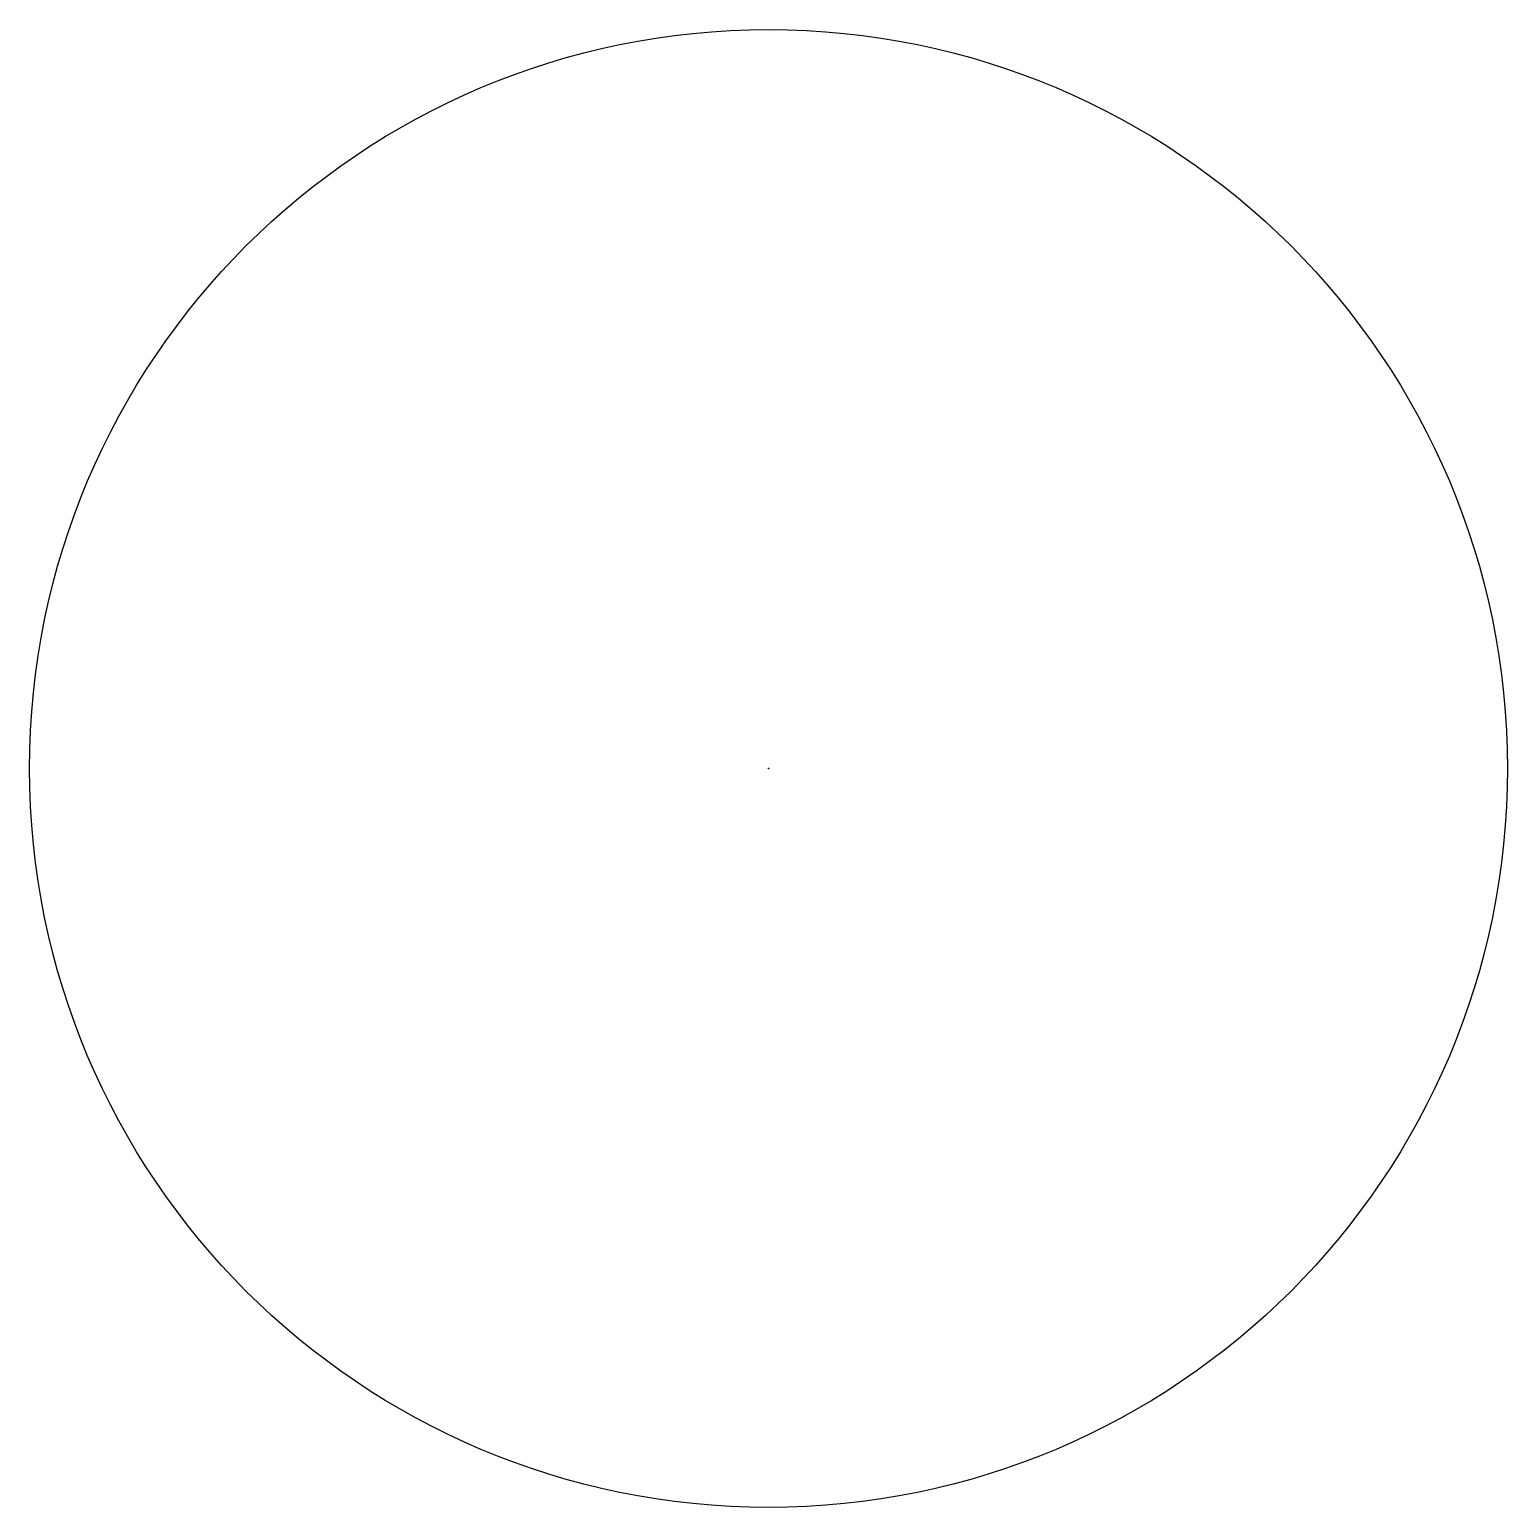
# Model space of a CAD drawing. Header units: centimetres. Extents: x -2.5 to 2.5, y -2.5 to 2.5.
import ezdxf

# ---------------------------------------------------------------- set-up
doc = ezdxf.new("R2010")
doc.units = ezdxf.units.CM
doc.header["$MEASUREMENT"] = 0
doc.layers.add('Firewall (No Charge) v1_Sketch1', color=7, linetype='Continuous')

msp = doc.modelspace()

# ---------------------------------------------------------------- linework, layer by layer
at = {"layer": 'Firewall (No Charge) v1_Sketch1'}
msp.add_circle((0, 0), 2.5, dxfattribs=at)
msp.add_point((0, 0), dxfattribs=at)

doc.saveas('drawing.dxf')
